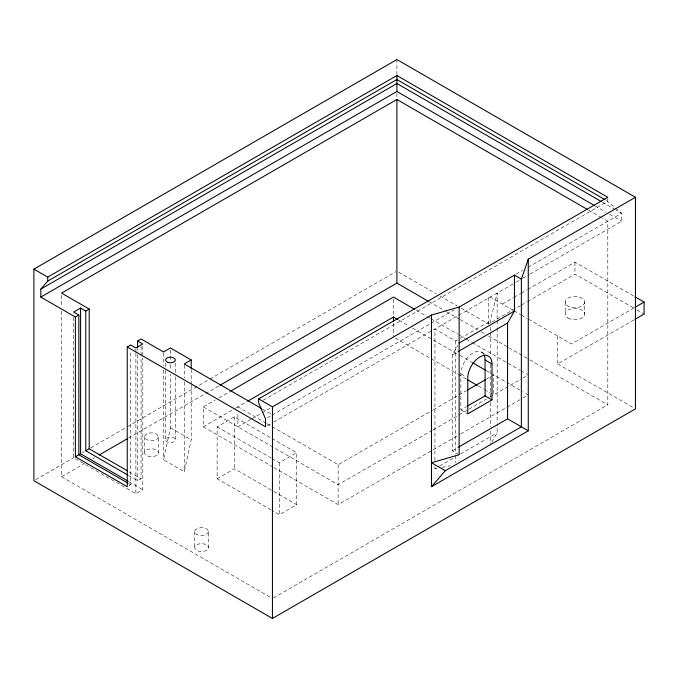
<?xml version="1.0" encoding="UTF-8"?>
<svg xmlns="http://www.w3.org/2000/svg" width="678" height="678" viewBox="0 0 678 678"><rect width="100%" height="100%" fill="white"/><g stroke="black" fill="none" stroke-linecap="round" stroke-linejoin="round"><path stroke-width="0.51" stroke-dasharray="3.39 2.54" d="M191.204 385.172L191.204 439.802L184.289 471.735L163.542 459.76L170.458 427.826L170.458 374.248M490.253 323.152L490.253 321.033L497.169 293.091L497.169 319.55M459.142 454.769L452.226 450.777L452.226 354.967L457.658 345.56M491.736 442.225L497.169 432.81L497.169 424.343M35.731 479.66L74.233 457.43M82.487 452.667L84.318 451.607M90.733 447.904L126.489 427.267M127.405 426.733L208.985 379.629M209.9 379.104L395.994 271.666M61.554 311.033L61.554 476.727L84.462 463.498M92.708 458.743L94.547 457.684M128.447 438.107L219.155 385.74M273.014 467.074L203.307 426.826L203.307 406.868L215.189 400.003M218.841 397.893L229.817 391.562M203.307 426.826L235.3 408.351M236.215 407.825L247.182 401.495M271.124 509.898L217.13 478.719L217.13 426.826L234.419 416.843L271.022 437.98M263.2 400.223L607.802 201.273L607.802 197.281M128.973 485.711L130.701 484.711L130.701 351.34M128.515 475.464L137.617 480.719L141.075 478.719L141.075 356.992M250.691 419.428L237.876 426.826L237.876 413.165M251.606 418.902L270.819 407.809M73.656 317.329L73.656 457.76L135.888 493.694L142.804 489.702L142.804 357.713M267.361 417.784L271.031 415.665M271.946 415.139L454.107 309.965M516.17 274.132L522.763 270.327M528.086 267.259L621.624 213.248L605.962 200.213M267.361 425.767L272.861 422.597M273.776 422.063L432.14 330.635M433.056 330.11L515.441 282.54M516.356 282.014L519.102 280.429M522.763 278.311L529.171 274.615M530.086 274.082L621.624 221.231L621.624 213.248L616.124 210.07M502.356 304.075L513.246 297.786M514.153 297.261L520.501 293.591M521.416 293.066L526.857 289.921M527.764 289.404L574.952 262.157L634.091 296.294M217.13 478.719L234.419 468.744L272.853 490.931M434.937 460.277L434.937 329.016L455.684 340.992L459.32 338.898M460.226 338.373L490.253 321.033M461.04 308.159L488.524 324.033L520.365 305.651M521.28 305.125L526.738 301.973M527.645 301.447L574.952 274.132L635.913 309.321M452.226 354.967L457.667 351.823M272.039 458.523L279.361 462.752L296.65 452.777L296.65 504.669L279.361 514.653L272.039 510.424M267.039 423.708L338.136 464.752L432.394 410.326M433.31 409.8L466.252 390.782M486.389 379.155L493.711 374.926L493.711 394.893L484.6 389.63M634.116 307.837L571.495 343.992L527.645 318.677M483.448 353.908A17.111 9.882 -60 0 0 469.837 355.255A17.111 9.882 -60 0 0 460.87 373.934L460.87 409.859L466.244 406.758M432.394 430.293L338.136 484.711L203.307 406.868M433.208 429.818L468.083 409.681M468.862 409.232L486.389 399.113M489.889 397.096L521.882 378.621M522.797 378.095L528.281 374.926M557.672 336.008L557.672 363.95L634.091 319.83M273.929 467.6L338.136 504.669L432.293 450.311M433.208 449.777L459.718 434.471M460.633 433.945L521.882 398.588M522.797 398.054L528.281 394.893L522.78 391.714M452.226 450.777L457.667 447.633M434.937 466.625L434.937 468.744L438.598 466.625M439.514 466.1L454.158 457.65M460.565 453.946L497.169 432.81M273.361 597.954L607.802 404.868L607.802 221.231L602.301 218.062M434.937 468.744L437.013 468.345M442.2 467.345L450.497 465.744M602.369 202.129L615.209 209.544M595.03 205.875L606.039 212.231M609.7 214.35L621.624 221.231M588.546 210.121L601.378 217.528M636.82 309.846L644.1 314.05M513.271 310.371L488.524 296.091L488.524 324.033M514 310.795L520.551 314.575M521.28 314.999L526.916 318.253M398.74 272.192L436.301 293.879M439.971 295.998L457.379 306.049M557.672 363.95L633.625 407.809M429.005 301.642L445.505 311.168M446.421 311.702L459.26 319.109M460.176 319.643L477.6 329.694M481.261 331.813L484.931 333.932M488.601 336.051L507.856 347.17M508.771 347.695L528.942 359.34M529.865 359.874L607.802 404.868M416.385 310.321L426.47 316.151M427.386 316.677L430.14 318.27M431.055 318.796L457.658 334.152M458.574 334.686L464.998 338.39M465.913 338.924L471.413 342.093M472.329 342.627L520.026 370.163M520.941 370.697L527.365 374.4M481.524 352.128L484.982 354.119M398.918 320.202L409.046 326.05M412.588 328.093L459.489 355.17M459.989 355.458L472.329 362.586M486.092 370.527L521.865 391.181M460.87 373.934L466.057 376.926M395.274 338.059L457.252 373.841M458.167 374.366L466.371 379.104M478.219 385.943L483.685 389.104M460.87 409.859L467.778 413.851M262.454 409.071L271.539 414.326M266.132 423.182L237.876 406.868L237.876 408.97M271.937 438.505L296.65 452.777M217.13 426.826L271.124 457.997M170.458 427.826L191.204 439.802M273.768 491.465L296.65 504.669M129.244 471.896L141.075 478.719M129.074 481.778L142.804 489.702M128.879 483.66L130.701 484.711M61.554 476.727L271.531 597.954M584.733 302.074A9.78 5.644 0 0 1 570.062 306.964A9.78 5.644 0 0 1 570.062 297.184A9.78 5.644 0 0 1 584.733 302.074L584.733 314.05M574.952 262.157L574.952 274.132M565.181 302.074L565.181 314.05M497.169 320.609L497.169 326.966M497.169 328.025L497.169 423.284M490.253 327.381L490.253 331.61M490.253 332.669L490.253 355.942M490.253 364.4L490.253 397.189M490.253 402.478L490.253 426.809M490.253 431.039L490.253 443.734M455.684 340.992L455.684 454.175M455.684 455.226L455.684 462.633M396.91 59.554L396.91 74.368M396.91 93.411L396.91 98.7M393.452 299.184L393.452 315.999M393.452 323.347L393.452 337.008M338.136 464.752L338.136 504.669M279.361 462.752L279.361 514.653M234.419 416.843L234.419 468.744M208.417 531.62A6.848 3.949 0 0 1 198.154 535.035A6.848 3.949 0 0 1 198.154 528.196A6.848 3.949 0 0 1 208.417 531.62L208.417 547.587A6.848 3.949 0 0 1 198.154 551.011A6.848 3.949 0 0 1 198.154 544.163A6.848 3.949 0 0 1 208.417 547.587M194.73 531.62L194.73 547.587M191.204 369.408L191.204 384.121M184.289 365.01L184.289 377.688M184.289 381.917L184.289 471.735M175.348 363.111L175.348 372.561M175.348 376.765L175.348 439.802A4.89 2.822 0 0 1 168.017 442.242A4.89 2.822 0 0 1 168.017 437.352A4.89 2.822 0 0 1 175.348 439.802M170.458 350.085L170.458 360.586M170.458 364.789L170.458 370.044M165.568 363.111L165.568 369.408M165.568 370.459L165.568 439.802M163.542 353.026L163.542 365.713M163.542 369.934L163.542 459.76M158.288 436.801A6.848 3.949 0 0 1 148.024 440.225A6.848 3.949 0 0 1 148.024 433.386A6.848 3.949 0 0 1 158.288 436.801L158.288 452.777A6.848 3.949 0 0 1 148.024 456.192A6.848 3.949 0 0 1 148.024 449.353A6.848 3.949 0 0 1 158.288 452.777M144.6 436.801L144.6 452.777M142.804 346.102L142.804 356.662M141.075 346.407L141.075 355.933M137.617 348.407L137.617 350.518M137.617 354.755L137.617 480.719M135.888 349.034L135.888 352.204M135.888 353.263L135.888 493.694M61.554 295.201L61.554 306.812M568.037 318.041A9.78 5.644 0 0 0 584.402 315.516A9.78 5.644 0 0 0 572.427 308.6A9.78 5.644 0 0 0 568.037 318.041"/><path stroke-width="1.02" d="M521.365 279.116L514.458 275.124L459.142 307.066L431.479 315.05L431.479 486.702L445.31 470.735L521.365 426.826L521.365 279.116L528.281 259.157L635.456 197.281L635.456 408.859L272.446 618.446L33.9 480.719L33.9 269.141L396.91 59.554L635.456 197.281M431.479 486.702L528.281 430.818L507.542 418.843L507.542 323.033L514.458 311.058L514.458 275.124M127.973 483.134L78.843 454.769L78.843 315.05L75.385 317.041L40.816 297.083L40.816 289.099L47.731 281.116L396.91 79.521L605.047 199.688M33.9 269.141L47.731 277.124L396.91 75.529L607.802 197.281L258.623 398.876L258.623 402.868L265.53 418.843L265.53 426.826L127.244 346.983L127.244 486.702L75.385 456.769L75.385 317.041M40.816 289.099L396.91 83.513L601.445 201.603M40.816 297.083L396.91 91.496L594.114 205.349M587.631 209.587L396.91 99.48L61.554 293.091L89.216 309.058L89.216 448.785L127.43 470.846M89.216 309.058L85.759 311.058L80.572 308.058L73.656 312.05L78.843 315.05M127.244 346.983L130.701 344.983L135.888 347.984L142.804 343.992L137.617 340.992L137.617 347.348M137.617 340.992L141.075 339L163.542 351.975L170.458 347.984L191.204 359.959L191.204 368.357M191.204 359.959L184.289 363.95L261.539 408.554M75.385 456.769L80.572 453.768L128.159 481.244M85.759 311.058L85.759 450.777L89.216 448.785M99.124 455.04L127.532 438.641M220.07 385.206L396.91 283.116L428.081 301.108M230.732 391.028L393.452 297.083L414.546 309.261M247.945 401.054L393.452 317.041L398.011 319.677M258.623 398.876L272.446 406.859L431.479 315.05M459.142 342.992L514.458 311.058M458.574 351.306L507.542 323.033M467.167 390.248L485.473 379.688M635.023 307.312L644.1 302.074L644.1 314.05L634.998 319.304M467.142 406.232L485.067 395.884L491.982 399.876L491.982 363.95A17.111 9.882 -60 0 0 479.88 356.967A17.111 9.882 -60 0 0 467.778 377.926L467.778 413.851L491.982 399.876M458.574 447.116L507.542 418.843M634.998 296.82L644.1 302.074M483.931 354.704A17.111 9.882 -60 0 1 485.067 359.959L491.982 363.95M472.744 362.823L485.507 370.196M467.278 379.629L477.304 385.418M445.31 470.735L431.479 462.752L459.142 454.769L459.142 307.066M85.759 450.777L127.608 474.939M528.281 259.157L528.281 430.818M485.067 359.959L485.067 395.884M396.91 75.529L396.91 91.496M396.91 99.48L396.91 283.116M393.452 317.041L393.452 321.245M272.446 406.859L272.446 618.446M80.572 308.058L80.572 453.768M47.731 277.124L47.731 281.116M168.017 362.399A4.89 2.822 0 0 0 175.348 359.959A4.89 2.822 0 0 0 168.017 357.509A4.89 2.822 0 0 0 168.017 362.399"/></g></svg>
